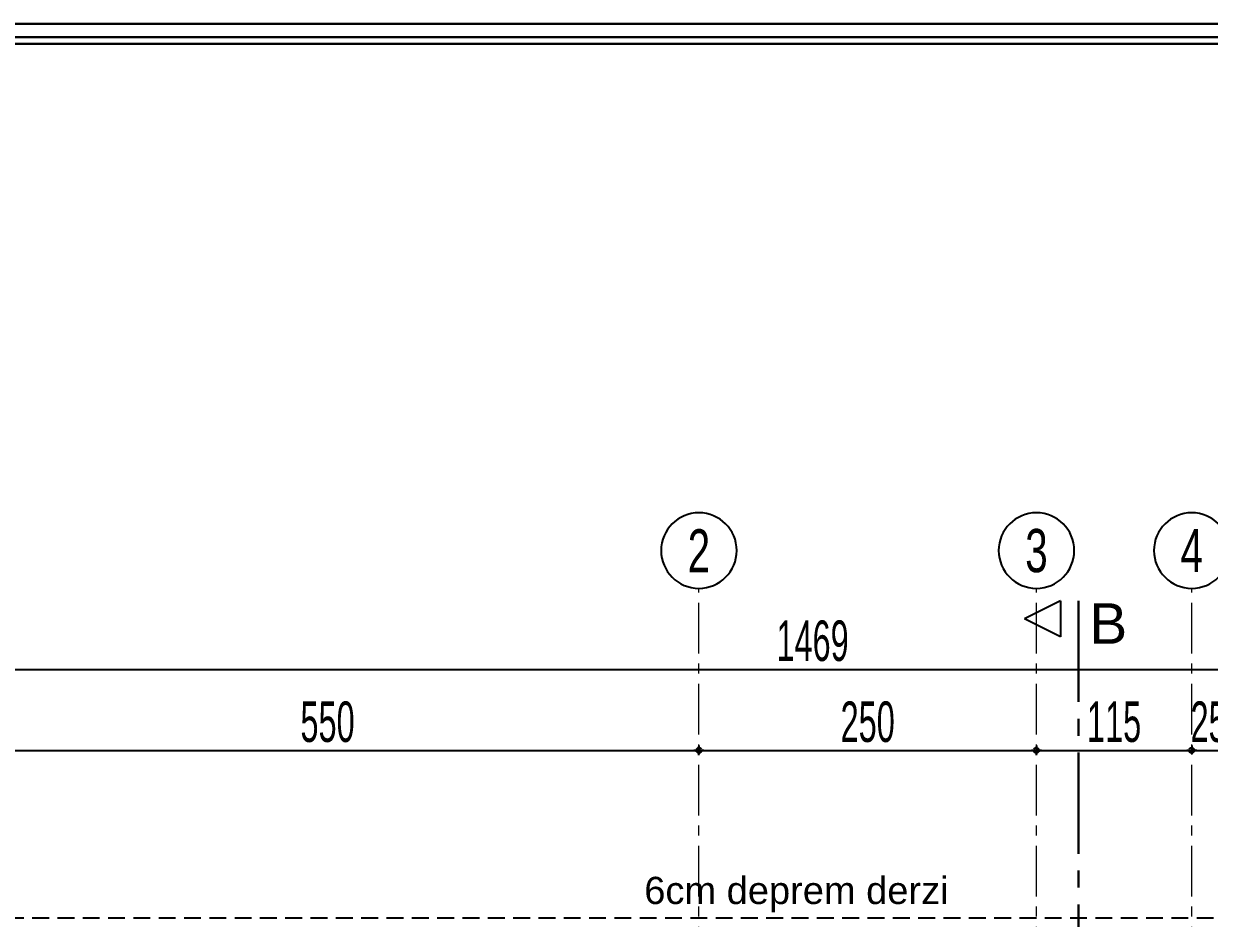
# Model space of a CAD drawing. Extents: x 386248 to 427517, y 4539405 to 4542296.
# Drawn here: x 393974 to 394853, y 4541633 to 4542296 of the extents above; entities that cross this region are included whole.
import ezdxf
from ezdxf.enums import TextEntityAlignment as Align

# ---------------------------------------------------------------- set-up
doc = ezdxf.new("R2010")
doc.units = 0
for name, pattern in [('CENTER', [2, 1.25, -0.25, 0.25, -0.25]), ('CENTER2', [1.125, 0.75, -0.125, 0.125, -0.125]), ('CENTERX2', [4, 2.5, -0.5, 0.5, -0.5]), ('DASHED2', [0.375, 0.25, -0.125]), ('DUZ', [0])]:
    doc.linetypes.add(name, pattern=pattern)
for name, color, linetype, lineweight in [('AKS', 251, 'CENTERX2', 20), ('AKS YAZISI', 4, 'Continuous', 25), ('ASIK', 3, 'Continuous', 20), ('DIŞ 2', 167, 'Continuous', 25), ('GOR1', 51, 'Continuous', 25), ('KOTLAR', 63, 'Continuous', 30), ('OLCU10', 2, 'Continuous', 25), ('YAZILAR', 1, 'Continuous', 30)]:
    doc.layers.add(name, color=color, linetype=linetype, lineweight=lineweight)
doc.layers.add('Standart', color=7, linetype='Continuous')
doc.layers.add('Y-IMAR', color=15, linetype='DUZ')
doc.styles.add('arial_1_18', font='arial.ttf', dxfattribs={"height": 0.2})
doc.styles.get("Standard").update_dxf_attribs({"font": 'arial.ttf'})
doc.styles.add('T', font='ISOt.shx', dxfattribs={"width": 0.6})
doc.styles.add('UNIV', font='', dxfattribs={"width": 0.7})
doc.styles.get('UNIV').set_extended_font_data('Comic Sans MS')
doc.dimstyles.new('DOT2', dxfattribs={"dimtxt": 20, "dimasz": 0.7, "dimexe": 5, "dimexo": 5, "dimgap": 6, "dimtad": 1, "dimdec": 0, "dimdsep": 46, "dimtxsty": 'T', "dimblk1": 'SEL2', "dimblk2": 'SEL2', "dimsah": 1, "dimcen": 0, "dimse1": 1, "dimse2": 1, "dimclrd": 256, "dimclre": 256, "dimclrt": 256, "dimadec": 0, "dimazin": 0, "dimtfac": 1, "dimtdec": 0, "dimtix": 1, "dimtmove": 2, "dimatfit": 3, "dimldrblk": 'SEL2', "dimfxl": 1, "dimtolj": 1, "dimtzin": 0, "dimarcsym": 0})

# ---------------------------------------------------------------- blocks, each defined once
blk = doc.blocks.new('SEL2')
at = {"layer": 'OLCU10'}
for p, q in [((5.25, 0), (-5.25, 0)), ((0, 5.25), (0, -3.95))]:
    blk.add_line(p, q, dxfattribs=at)
blk.add_circle((0, 0), 2.75, dxfattribs=at)
blk = doc.blocks.new('*D2484')
at = {"layer": 'Defpoints', "color": 0}
for p in [(395292.95, 4541817.38), (393824.44, 4541727.38), (395292.95, 4541727.38)]:
    blk.add_point(p, dxfattribs=at)
at = {"layer": 'DIŞ 2', "lineweight": -2}
blk.add_line((393825.14, 4541817.38), (395292.25, 4541817.38), dxfattribs=at)
at = {"layer": 'DIŞ 2', "linetype": 'ByBlock', "lineweight": -2, "xscale": 0.7, "yscale": 0.7, "zscale": 0.7, "rotation": 180}
blk.add_blockref('SEL2', (393824.44, 4541817.38), dxfattribs=at)
at = {"layer": 'DIŞ 2', "linetype": 'ByBlock', "lineweight": -2, "xscale": 0.7, "yscale": 0.7, "zscale": 0.7}
blk.add_blockref('SEL2', (395292.95, 4541817.38), dxfattribs=at)
at = {"layer": 'DIŞ 2', "insert": (394558.69, 4541838.38), "char_height": 30, "attachment_point": 5, "style": 'T'}
blk.add_mtext('\\A1;1469', dxfattribs=at)
blk = doc.blocks.new('*D2486')
at = {"layer": 'ASIK', "lineweight": -2}
blk.add_line((393925.14, 4541757.38), (394473.82, 4541757.38), dxfattribs=at)
at = {"layer": 'Defpoints', "color": 0}
for p in [(394474.52, 4541789.55), (393924.44, 4541777.38), (394474.52, 4541757.38)]:
    blk.add_point(p, dxfattribs=at)
at = {"layer": 'ASIK', "linetype": 'ByBlock', "lineweight": -2, "xscale": 0.7, "yscale": 0.7, "zscale": 0.7, "rotation": 180}
blk.add_blockref('SEL2', (393924.44, 4541757.38), dxfattribs=at)
at = {"layer": 'ASIK', "linetype": 'ByBlock', "lineweight": -2, "xscale": 0.7, "yscale": 0.7, "zscale": 0.7}
blk.add_blockref('SEL2', (394474.52, 4541757.38), dxfattribs=at)
at = {"layer": 'ASIK', "insert": (394199.48, 4541778.38), "char_height": 30, "attachment_point": 5, "style": 'T'}
blk.add_mtext('\\A1;550', dxfattribs=at)
blk = doc.blocks.new('*D2487')
at = {"layer": 'ASIK', "lineweight": -2}
blk.add_line((394475.22, 4541757.38), (394723.82, 4541757.38), dxfattribs=at)
at = {"layer": 'Defpoints', "color": 0}
for p in [(394474.52, 4541789.55), (394724.52, 4541789.55), (394724.52, 4541757.38)]:
    blk.add_point(p, dxfattribs=at)
at = {"layer": 'ASIK', "linetype": 'ByBlock', "lineweight": -2, "xscale": 0.7, "yscale": 0.7, "zscale": 0.7, "rotation": 180}
blk.add_blockref('SEL2', (394474.52, 4541757.38), dxfattribs=at)
at = {"layer": 'ASIK', "linetype": 'ByBlock', "lineweight": -2, "xscale": 0.7, "yscale": 0.7, "zscale": 0.7}
blk.add_blockref('SEL2', (394724.52, 4541757.38), dxfattribs=at)
at = {"layer": 'ASIK', "insert": (394599.52, 4541778.38), "char_height": 30, "attachment_point": 5, "style": 'T'}
blk.add_mtext('\\A1;250', dxfattribs=at)
blk = doc.blocks.new('*D2488')
at = {"layer": 'ASIK', "lineweight": -2}
blk.add_line((394725.22, 4541757.38), (394838.82, 4541757.38), dxfattribs=at)
at = {"layer": 'Defpoints', "color": 0}
for p in [(394724.52, 4541789.55), (394839.52, 4541789.55), (394839.52, 4541757.38)]:
    blk.add_point(p, dxfattribs=at)
at = {"layer": 'ASIK', "linetype": 'ByBlock', "lineweight": -2, "xscale": 0.7, "yscale": 0.7, "zscale": 0.7, "rotation": 180}
blk.add_blockref('SEL2', (394724.52, 4541757.38), dxfattribs=at)
at = {"layer": 'ASIK', "linetype": 'ByBlock', "lineweight": -2, "xscale": 0.7, "yscale": 0.7, "zscale": 0.7}
blk.add_blockref('SEL2', (394839.52, 4541757.38), dxfattribs=at)
at = {"layer": 'ASIK', "insert": (394782.02, 4541778.38), "char_height": 30, "attachment_point": 5, "style": 'T'}
blk.add_mtext('\\A1;115', dxfattribs=at)
blk = doc.blocks.new('*D2489')
at = {"layer": 'ASIK', "lineweight": -2}
for p, q in [((394838.82, 4541757.38), (394838.12, 4541757.38)), ((394839.52, 4541757.38), (394864.52, 4541757.38)), ((394865.22, 4541757.38), (394865.92, 4541757.38))]:
    blk.add_line(p, q, dxfattribs=at)
at = {"layer": 'Defpoints', "color": 0}
for p in [(394839.52, 4541789.55), (394864.52, 4541789.55), (394864.52, 4541757.38)]:
    blk.add_point(p, dxfattribs=at)
at = {"layer": 'ASIK', "linetype": 'ByBlock', "lineweight": -2, "xscale": 0.7, "yscale": 0.7, "zscale": 0.7}
blk.add_blockref('SEL2', (394839.52, 4541757.38), dxfattribs=at)
at = {"layer": 'ASIK', "linetype": 'ByBlock', "lineweight": -2, "xscale": 0.7, "yscale": 0.7, "zscale": 0.7, "rotation": 180}
blk.add_blockref('SEL2', (394864.52, 4541757.38), dxfattribs=at)
at = {"layer": 'ASIK', "insert": (394852.02, 4541778.38), "char_height": 30, "attachment_point": 5, "style": 'T'}
blk.add_mtext('\\A1;25', dxfattribs=at)
blk = doc.blocks.new('AKS-NO')
blk.add_circle((0, 0), 35)
at = {"color": 7, "style": 'UNIV', "width": 0.7}
blk.add_attdef('AKS-NO', text='', height=40, dxfattribs=at).set_placement((0, 0), align=Align.MIDDLE)
blk = doc.blocks.new('G$C5DD4B624')
at = {"layer": 'Standart', "color": 2, "linetype": 'Continuous', "lineweight": -3, "ltscale": 100}
for points in [[(1052.21, 2101.93), (1025.54, 2088.59)], [(1052.21, 2101.93), (1052.21, 2075.26)], [(1052.21, 2075.26), (1025.54, 2088.59)]]:
    blk.add_lwpolyline(points, dxfattribs=at)
at = {"layer": 'Standart', "color": 2, "linetype": 'CENTER2', "lineweight": 30, "ltscale": 100}
blk.add_lwpolyline([(1065.54, 2101.93), (1065.54, 112.65)], dxfattribs=at)
at = {"layer": 'Standart', "color": 51, "linetype": 'Continuous', "lineweight": -3, "ltscale": 100, "style": 'arial_1_18'}
blk.add_text('B', height=30, dxfattribs=at).set_placement((1073.61, 2070.02))

msp = doc.modelspace()

# ---------------------------------------------------------------- linework, layer by layer
at = {"layer": 'AKS', "linetype": 'CENTER', "ltscale": 30}
for p, q in [((394474.524, 4539849.21), (394474.524, 4541877.375)), ((394724.524, 4539849.21), (394724.524, 4541877.375)), ((394839.524, 4539849.21), (394839.524, 4541877.375))]:
    msp.add_line(p, q, dxfattribs=at)
at = {"layer": 'Y-IMAR', "linetype": 'DASHED2', "ltscale": 50}
msp.add_line((393924.439, 4541633.375), (395192.945, 4541633.375), dxfattribs=at)
at = {"layer": 'YAZILAR', "color": 133, "ltscale": 5}
for points in [[(393307.44, 4542295.7), (395846.649, 4542295.7), (395846.649, 4539405.231), (393307.44, 4539405.231)], [(393317.44, 4542285.7), (395836.649, 4542285.7), (395836.649, 4539415.231), (393317.44, 4539415.231)], [(393322.44, 4542280.7), (395831.649, 4542280.7), (395831.649, 4539420.231), (393322.44, 4539420.231)]]:
    msp.add_lwpolyline(points, close=True, dxfattribs=at)

# ---------------------------------------------------------------- block references
at = {"layer": 'AKS YAZISI'}
ref = msp.add_blockref('AKS-NO', (394474.524, 4541905.375), dxfattribs=dict(at, xscale=-0.8000000000029103, yscale=0.8000000000029103, zscale=0.8, rotation=180.0000000005319))
ref.add_attrib('AKS-NO', '2', dxfattribs={"layer": '0', "color": 7, "height": 32, "style": 'UNIV', "width": 0.7}).set_placement((394474.524, 4541905.375), align=Align.MIDDLE)
ref = msp.add_blockref('AKS-NO', (394724.524, 4541905.375), dxfattribs=dict(at, xscale=-0.8000000000029103, yscale=0.8000000000029103, zscale=0.8, rotation=180.0000000005319))
ref.add_attrib('AKS-NO', '3', dxfattribs={"layer": '0', "color": 7, "height": 32, "style": 'UNIV', "width": 0.7}).set_placement((394724.524, 4541905.375), align=Align.MIDDLE)
ref = msp.add_blockref('AKS-NO', (394839.524, 4541905.375), dxfattribs=dict(at, xscale=-0.8000000000029103, yscale=0.8000000000029103, zscale=0.8, rotation=180.0000000005319))
ref.add_attrib('AKS-NO', '4', dxfattribs={"layer": '0', "color": 7, "height": 32, "style": 'UNIV', "width": 0.7}).set_placement((394839.524, 4541905.375), align=Align.MIDDLE)
at = {"layer": 'GOR1'}
msp.add_blockref('G$C5DD4B624', (393690.185, 4539766.311), dxfattribs=at)

# ---------------------------------------------------------------- texts
at = {"layer": 'KOTLAR', "color": 251, "linetype": 'Continuous'}
msp.add_text('6cm deprem derzi', height=20.16, dxfattribs=at).set_placement((394434.063, 4541643.518))

# ---------------------------------------------------------------- dimensions: what is measured, and where the dimension line sits
at = {"layer": 'ASIK'}
for base, p1, p2, picture, middle in [((394474.524, 4541757.375), (393924.439, 4541777.375), (394474.524, 4541789.547), '*D2486', (394199.481, 4541778.375)), ((394724.524, 4541757.375), (394474.524, 4541789.547), (394724.524, 4541789.547), '*D2487', (394599.524, 4541778.375)), ((394839.524, 4541757.375), (394724.524, 4541789.547), (394839.524, 4541789.547), '*D2488', (394782.024, 4541778.375)), ((394864.524, 4541757.375), (394839.524, 4541789.547), (394864.524, 4541789.547), '*D2489', (394852.024, 4541778.375))]:
    dim = msp.add_linear_dim(base=base, p1=p1, p2=p2, dimstyle='DOT2', override={"dimtxt": 30, "dimtxsty": 'T', "dimldrblk": 'SEL2'}, dxfattribs=at)
    dim.commit()
    dim.dimension.update_dxf_attribs({"geometry": picture, "text_midpoint": middle})
at = {"layer": 'DIŞ 2'}
dim = msp.add_linear_dim(base=(395292.945, 4541817.375), p1=(393824.439, 4541727.375), p2=(395292.945, 4541727.375), dimstyle='DOT2', override={"dimtxt": 30, "dimtxsty": 'T', "dimldrblk": 'SEL2'}, dxfattribs=at)
dim.commit()
dim.dimension.update_dxf_attribs({"geometry": '*D2484', "text_midpoint": (394558.692, 4541838.375)})

doc.saveas('drawing.dxf')
